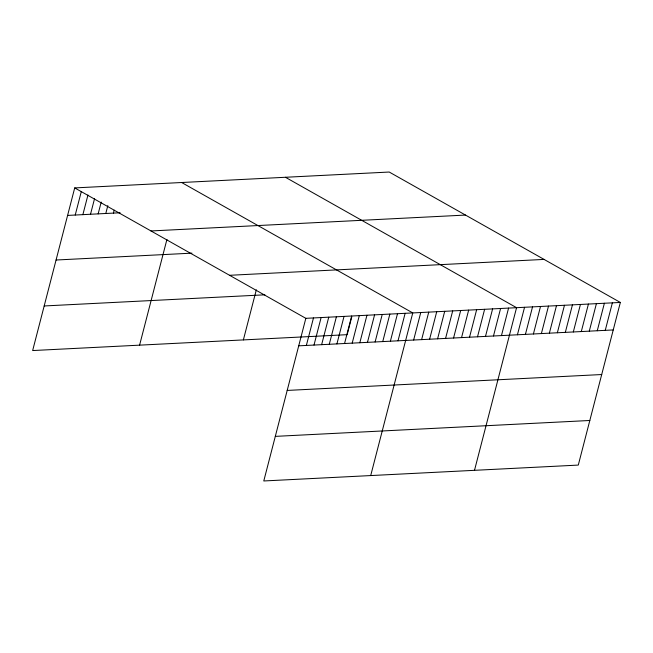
<?xml version="1.0" encoding="UTF-8"?>
<svg xmlns="http://www.w3.org/2000/svg" width="653" height="653" viewBox="0 0 653 653"><rect width="100%" height="100%" fill="white"/><g stroke="black" fill="none" stroke-linecap="round" stroke-linejoin="round"><path stroke-width="0.98" d="M620.35 302.445L305.833 318.329L263.779 480.967L578.289 465.083L620.35 302.445L389.221 172.033L74.711 187.917L32.65 350.555L347.167 334.671L351.779 316.827M75.234 215.033L81.331 191.46M82.874 214.649L87.959 195.002M90.514 214.257L94.579 198.545M98.154 213.874L101.199 202.087M105.786 213.49L107.818 205.63M113.426 213.107L114.193 210.16M139.587 345.151L166.923 239.447M243.373 339.911L256.335 289.801M306.363 345.445L313.473 317.946M314.003 345.062L321.113 317.562M321.635 344.67L328.753 317.17M329.275 344.286L336.393 316.787M336.915 343.902L344.025 316.403M344.555 343.519L351.665 316.019M352.196 343.127L359.305 315.628M359.827 342.743L366.945 315.244M367.468 342.36L374.577 314.86M375.108 341.976L382.217 314.477M382.748 341.584L389.857 314.085M390.38 341.201L397.497 313.701M398.02 340.817L405.129 313.318M370.708 475.564L412.769 312.926L181.648 182.513M413.643 340.025L420.752 312.526M421.626 339.625L428.735 312.126M429.609 339.217L436.726 311.718M437.592 338.817L444.709 311.318M445.575 338.409L452.692 310.91M453.566 338.009L460.675 310.51M461.549 337.609L468.658 310.11M469.531 337.201L476.641 309.702M477.514 336.801L484.624 309.302M485.497 336.393L492.607 308.893M493.48 335.993L500.59 308.494M501.463 335.593L508.573 308.094M474.502 470.323L516.564 307.685L285.434 177.273M517.429 334.785L524.547 307.285M525.42 334.377L532.53 306.877M533.403 333.977L540.513 306.477M541.386 333.577L548.496 306.077M549.369 333.169L556.478 305.669M557.352 332.769L564.461 305.269M565.335 332.361L572.444 304.861M573.318 331.961L580.427 304.461M581.301 331.561L588.418 304.061M589.284 331.153L596.401 303.653M597.266 330.753L604.384 303.253M605.258 330.345L612.367 302.845M67.602 215.417L120.111 212.764M150.982 230.958L465.499 215.066M56.068 260.016L191.941 253.152M229.562 275.297L544.08 259.412M44.184 305.963L264.889 294.813M298.723 345.829L613.24 329.945M287.189 390.429L601.707 374.536M275.305 436.375L589.822 420.483M74.711 187.917L305.833 318.329"/></g></svg>
